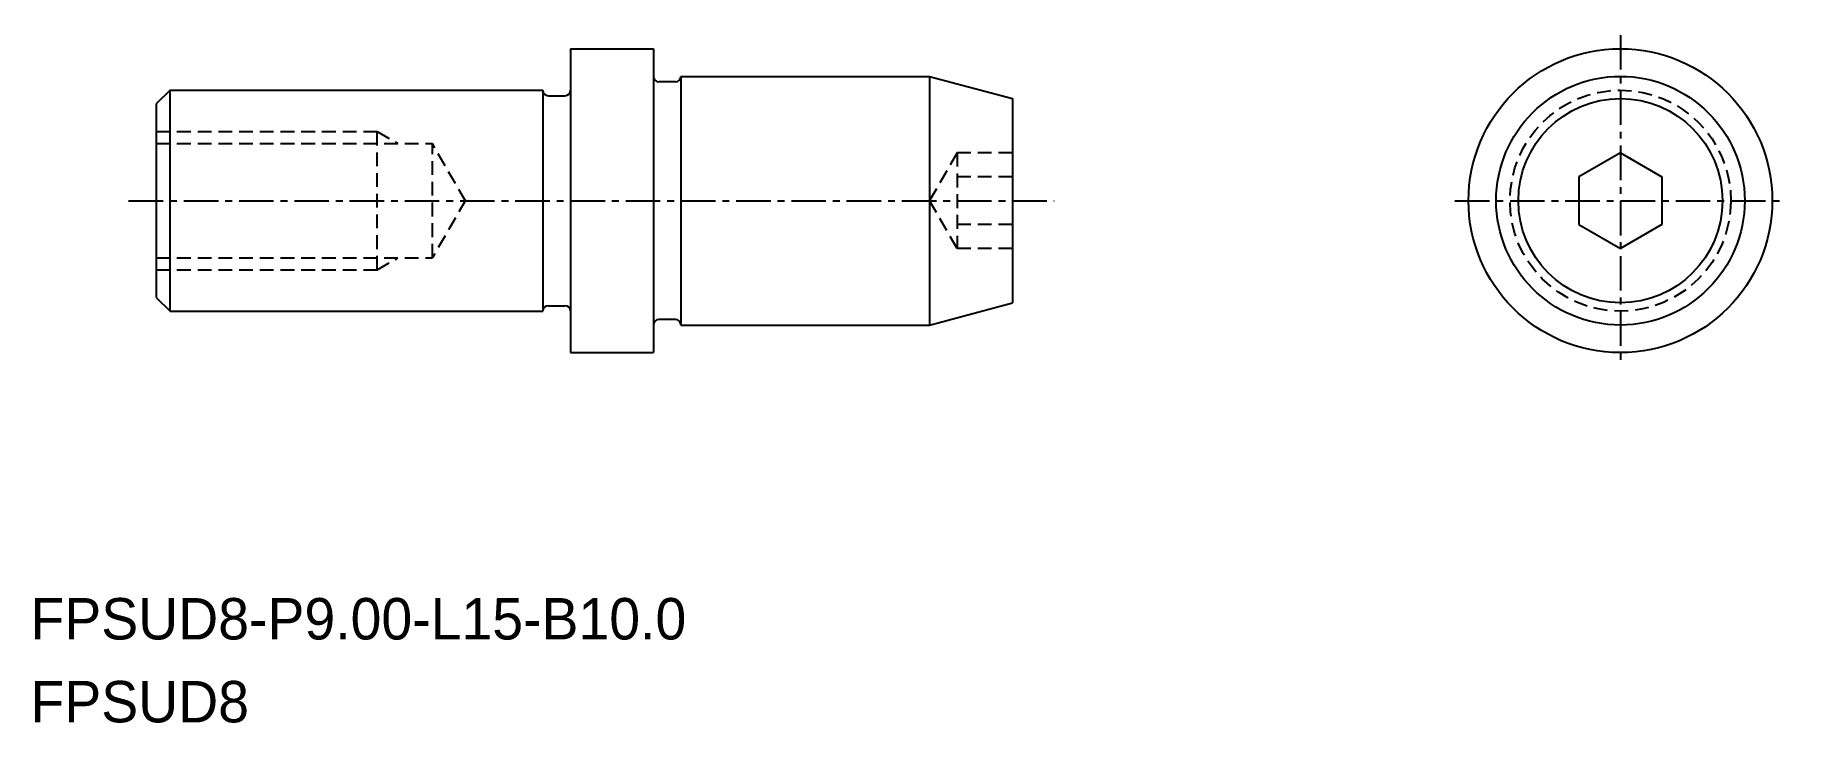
# Model space of a CAD drawing. Extents: x -1426 to -1362.6, y -447.6 to -422.7.
import ezdxf

# ---------------------------------------------------------------- set-up
doc = ezdxf.new("R2010")
doc.units = 0
doc.linetypes.add('CENTER', pattern=[2, 1.25, -0.25, 0.25, -0.25])
doc.linetypes.add('DASHED', pattern=[0.75, 0.5, -0.25])
doc.layers.get('0').update_dxf_attribs({"linetype": 'CONTINUOUS'})
doc.layers.add('CENTER', color=1, linetype='CENTER')

msp = doc.modelspace()

# ---------------------------------------------------------------- linework, layer by layer
at = {"color": 7, "linetype": 'CONTINUOUS'}
for p, q in [((-1406.597, -423.198), (-1406.597, -434.198)), ((-1406.597, -423.198), (-1403.597, -423.198)), ((-1421.097, -424.698), (-1421.597, -425.198)), ((-1421.097, -424.698), (-1407.597, -424.698)), ((-1421.097, -432.698), (-1421.097, -424.698)), ((-1407.597, -424.698), (-1407.597, -432.698)), ((-1402.797, -424.398), (-1403.397, -424.398)), ((-1402.597, -424.198), (-1393.597, -424.198)), ((-1402.597, -424.198), (-1402.597, -433.198)), ((-1393.597, -424.198), (-1390.597, -425.001)), ((-1421.597, -425.198), (-1421.597, -432.198)), ((-1407.397, -424.898), (-1406.797, -424.898)), ((-1390.597, -425.001), (-1390.597, -432.394)), ((-1421.597, -432.198), (-1421.097, -432.698)), ((-1393.597, -433.198), (-1390.597, -432.394)), ((-1421.097, -432.698), (-1407.597, -432.698)), ((-1407.397, -432.498), (-1406.797, -432.498)), ((-1402.797, -432.998), (-1403.397, -432.998)), ((-1402.597, -433.198), (-1393.597, -433.198)), ((-1406.597, -434.198), (-1403.597, -434.198))]:
    msp.add_line(p, q, dxfattribs=at)
at = {"linetype": 'CONTINUOUS'}
for p, q in [((-1403.597, -423.198), (-1403.597, -434.198)), ((-1393.597, -424.198), (-1393.597, -433.198)), ((-1368.578, -426.965), (-1370.078, -427.832)), ((-1368.578, -426.965), (-1367.078, -427.832)), ((-1370.078, -429.564), (-1368.578, -430.43)), ((-1367.078, -429.564), (-1368.578, -430.43))]:
    msp.add_line(p, q, dxfattribs=at)
at = {"color": 3, "linetype": 'DASHED'}
for p, q in [((-1421.597, -426.198), (-1413.597, -426.198)), ((-1421.597, -426.631), (-1411.597, -426.631)), ((-1413.597, -426.198), (-1412.848, -426.631)), ((-1413.597, -431.198), (-1413.597, -426.198)), ((-1410.385, -428.731), (-1411.597, -426.631)), ((-1411.597, -430.765), (-1411.597, -426.631)), ((-1392.597, -426.965), (-1393.597, -428.698)), ((-1390.597, -426.965), (-1392.597, -426.965)), ((-1392.597, -426.965), (-1392.597, -430.43)), ((-1390.597, -427.832), (-1392.597, -427.832)), ((-1410.385, -428.665), (-1411.597, -430.765)), ((-1392.597, -430.43), (-1393.597, -428.698)), ((-1390.597, -429.564), (-1392.597, -429.564)), ((-1390.597, -430.43), (-1392.597, -430.43)), ((-1421.597, -430.765), (-1411.597, -430.765)), ((-1413.597, -431.198), (-1412.848, -430.765)), ((-1421.597, -431.198), (-1413.597, -431.198))]:
    msp.add_line(p, q, dxfattribs=at)
for p, q in [((-1370.078, -427.832), (-1370.078, -429.564)), ((-1367.078, -427.832), (-1367.078, -429.564))]:
    msp.add_line(p, q)
at = {"linetype": 'CONTINUOUS'}
for radius in [5.5, 4.5, 3.696]:
    msp.add_circle((-1368.578, -428.698), radius, dxfattribs=at)
at = {"color": 3, "linetype": 'DASHED'}
msp.add_circle((-1368.578, -428.698), 4, dxfattribs=at)
at = {"color": 7, "linetype": 'CONTINUOUS'}
for centre, start, end in [((-1407.397, -424.698), 180, 270), ((-1406.797, -424.698), 270, 0), ((-1403.397, -424.198), 180, 270), ((-1402.797, -424.198), 270, 0), ((-1407.397, -432.698), 90, 180), ((-1406.797, -432.698), 0, 90), ((-1403.397, -433.198), 90, 180), ((-1402.797, -433.198), 0, 90)]:
    msp.add_arc(centre, 0.2, start, end, dxfattribs=at)
msp.add_point((-1421.597, -428.698), dxfattribs=at)
at = {"layer": 'CENTER', "color": 1, "linetype": 'CENTER'}
for p, q in [((-1368.578, -422.703), (-1368.578, -434.693)), ((-1422.597, -428.698), (-1389.078, -428.698)), ((-1374.573, -428.698), (-1362.583, -428.698))]:
    msp.add_line(p, q, dxfattribs=at)

# ---------------------------------------------------------------- texts
for s, p in [('FPSUD8-P9.00-L15-B10.0', (-1426.152, -444.58)), ('FPSUD8', (-1426.152, -447.58))]:
    msp.add_text(s, height=1.5).set_placement(p)

doc.saveas('drawing.dxf')
